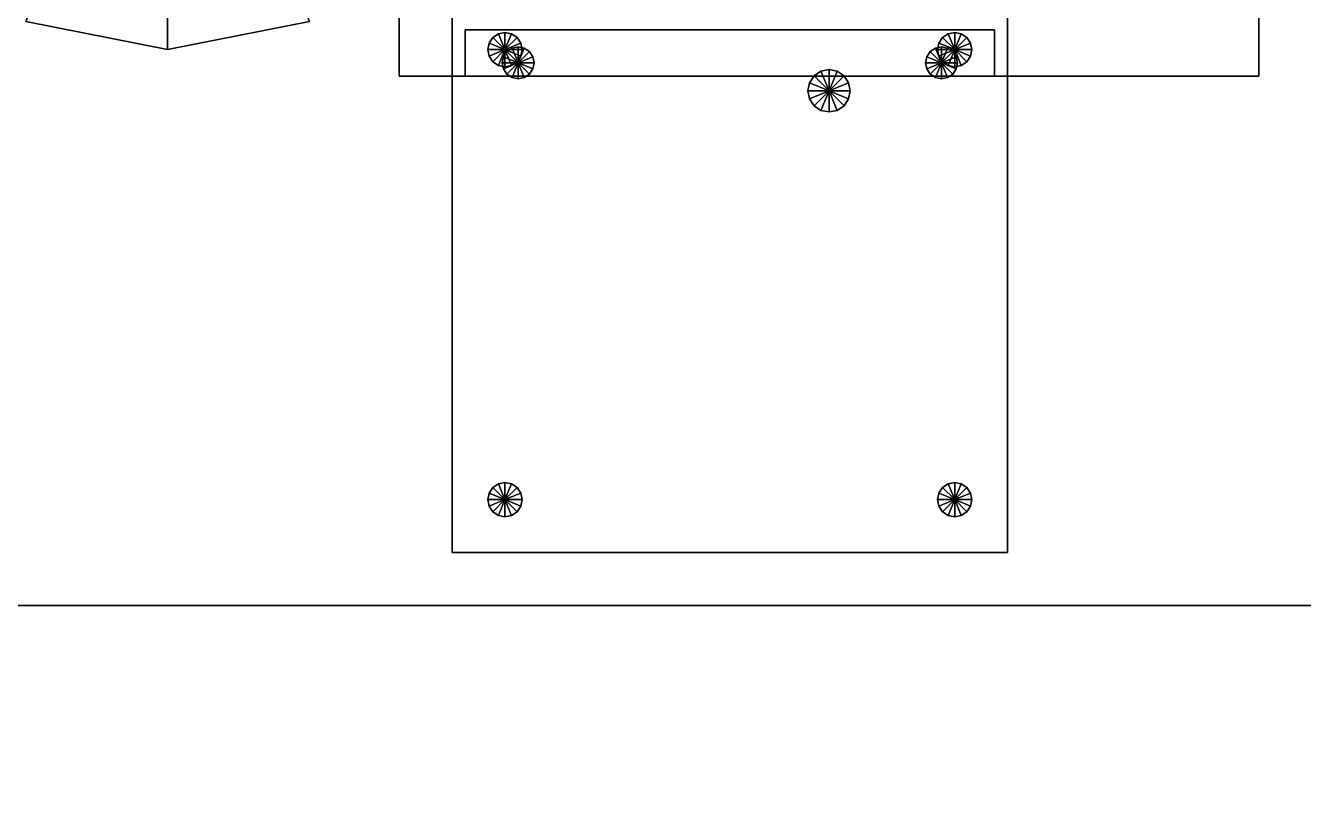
# Model space of a CAD drawing. Header units: millimetres. Extents: x -8000 to 18500, y -500 to 32500.
# Drawn here: x 6193 to 7159, y 3855 to 4438 of the extents above; entities that cross this region are included whole.
import ezdxf

# ---------------------------------------------------------------- set-up
doc = ezdxf.new("R2010")
doc.units = ezdxf.units.MM
for name, color, linetype in [('3D-FINISH', 7, 'Continuous'), ('3D-FURNITURE', 7, 'Continuous'), ('3D-ROOF', 7, 'Continuous'), ('3D-SLABS', 7, 'Continuous')]:
    doc.layers.add(name, color=color, linetype=linetype)

msp = doc.modelspace()

# ---------------------------------------------------------------- linework, layer by layer
at = {"layer": '3D-FINISH', "color": 7}
for points in [[(200, 200, 590), (200, 9800, 590), (9800, 9800, 590), (9800, 200, 590)], [(200, 200, 600), (9800, 200, 600), (9800, 9800, 600), (200, 9800, 600)], [(200, 200, 3990), (200, 9800, 3990), (9800, 9800, 3990), (9800, 200, 3990)], [(200, 200, 4000), (9800, 200, 4000), (9800, 9800, 4000), (200, 9800, 4000)]]:
    msp.add_3dface(points, dxfattribs=at)
at = {"layer": '3D-FURNITURE', "color": 7}
for points in [[(6475, 4400, 860), (6475, 5000, 860), (7125, 5000, 860), (7125, 4400, 860)], [(6475, 4400, 860), (6475, 4400, 1000), (6475, 5000, 1000), (6475, 5000, 860)], [(6475, 4400, 1000), (7125, 4400, 1000), (7125, 5000, 1000), (6475, 5000, 1000)], [(7125, 4400, 860), (7125, 5000, 860), (7125, 5000, 1000), (7125, 4400, 1000)], [(6300, 4700, 1020), (6192.85, 4441.31, 1020), (6300, 4420, 1020), (6300, 4700, 1020)], [(6300, 4700, 600), (6300, 4420, 600), (6192.85, 4441.31, 600), (6300, 4700, 600)], [(6300, 4700, 1020), (6300, 4420, 1020), (6407.15, 4441.31, 1020), (6300, 4700, 1020)], [(6300, 4700, 600), (6407.15, 4441.31, 600), (6300, 4420, 600), (6300, 4700, 600)], [(6515, 4040, 4410), (6515, 4460, 4410), (6935, 4460, 4410), (6935, 4040, 4410)], [(6515, 4040, 4410), (6515, 4040, 4450), (6515, 4460, 4450), (6515, 4460, 4410)], [(6515, 4040, 4450), (6935, 4040, 4450), (6935, 4460, 4450), (6515, 4460, 4450)], [(6935, 4040, 4410), (6935, 4460, 4410), (6935, 4460, 4450), (6935, 4040, 4450)], [(6192.85, 4441.31, 600), (6300, 4420, 600), (6300, 4420, 1020), (6192.85, 4441.31, 1020)], [(6300, 4420, 600), (6407.15, 4441.31, 600), (6407.15, 4441.31, 1020), (6300, 4420, 1020)], [(6525, 4400, 4700), (6525, 4435, 4700), (6925, 4435, 4700), (6925, 4400, 4700)], [(6525, 4435, 4700), (6525, 4435, 4790), (6925, 4435, 4790), (6925, 4435, 4700)], [(6525, 4400, 4700), (6525, 4400, 4790), (6525, 4435, 4790), (6525, 4435, 4700)], [(6525, 4400, 4790), (6925, 4400, 4790), (6925, 4435, 4790), (6525, 4435, 4790)], [(6925, 4400, 4700), (6925, 4435, 4700), (6925, 4435, 4790), (6925, 4400, 4790)], [(6542.99, 4424.97, 4000), (6542, 4420, 4000), (6542, 4420, 4430), (6542.99, 4424.97, 4430)], [(6555, 4420, 4430), (6542.99, 4424.97, 4430), (6542, 4420, 4430), (6555, 4420, 4430)], [(6555, 4420, 4000), (6542, 4420, 4000), (6542.99, 4424.97, 4000), (6555, 4420, 4000)], [(6545.81, 4429.19, 4000), (6542.99, 4424.97, 4000), (6542.99, 4424.97, 4430), (6545.81, 4429.19, 4430)], [(6555, 4420, 4430), (6545.81, 4429.19, 4430), (6542.99, 4424.97, 4430), (6555, 4420, 4430)], [(6555, 4420, 4000), (6542.99, 4424.97, 4000), (6545.81, 4429.19, 4000), (6555, 4420, 4000)], [(6550.03, 4432.01, 4000), (6545.81, 4429.19, 4000), (6545.81, 4429.19, 4430), (6550.03, 4432.01, 4430)], [(6555, 4420, 4430), (6550.03, 4432.01, 4430), (6545.81, 4429.19, 4430), (6555, 4420, 4430)], [(6555, 4420, 4000), (6545.81, 4429.19, 4000), (6550.03, 4432.01, 4000), (6555, 4420, 4000)], [(6555, 4433, 4000), (6550.03, 4432.01, 4000), (6550.03, 4432.01, 4430), (6555, 4433, 4430)], [(6555, 4420, 4430), (6555, 4433, 4430), (6550.03, 4432.01, 4430), (6555, 4420, 4430)], [(6555, 4420, 4000), (6550.03, 4432.01, 4000), (6555, 4433, 4000), (6555, 4420, 4000)], [(6559.97, 4432.01, 4000), (6555, 4433, 4000), (6555, 4433, 4430), (6559.97, 4432.01, 4430)], [(6555, 4420, 4430), (6559.97, 4432.01, 4430), (6555, 4433, 4430), (6555, 4420, 4430)], [(6555, 4420, 4000), (6555, 4433, 4000), (6559.97, 4432.01, 4000), (6555, 4420, 4000)], [(6555, 4420, 4430), (6564.19, 4429.19, 4430), (6559.97, 4432.01, 4430), (6555, 4420, 4430)], [(6555, 4420, 4000), (6559.97, 4432.01, 4000), (6564.19, 4429.19, 4000), (6555, 4420, 4000)], [(6555, 4420, 4430), (6567.01, 4424.97, 4430), (6564.19, 4429.19, 4430), (6555, 4420, 4430)], [(6555, 4420, 4000), (6564.19, 4429.19, 4000), (6567.01, 4424.97, 4000), (6555, 4420, 4000)], [(6555, 4420, 4430), (6568, 4420, 4430), (6567.01, 4424.97, 4430), (6555, 4420, 4430)], [(6555, 4420, 4000), (6567.01, 4424.97, 4000), (6568, 4420, 4000), (6555, 4420, 4000)], [(6564.19, 4429.19, 4000), (6559.97, 4432.01, 4000), (6559.97, 4432.01, 4430), (6564.19, 4429.19, 4430)], [(6567.01, 4424.97, 4000), (6564.19, 4429.19, 4000), (6564.19, 4429.19, 4430), (6567.01, 4424.97, 4430)], [(6568, 4420, 4000), (6567.01, 4424.97, 4000), (6567.01, 4424.97, 4430), (6568, 4420, 4430)], [(6882.99, 4424.97, 4000), (6882, 4420, 4000), (6882, 4420, 4430), (6882.99, 4424.97, 4430)], [(6895, 4420, 4430), (6882.99, 4424.97, 4430), (6882, 4420, 4430), (6895, 4420, 4430)], [(6895, 4420, 4000), (6882, 4420, 4000), (6882.99, 4424.97, 4000), (6895, 4420, 4000)], [(6885.81, 4429.19, 4000), (6882.99, 4424.97, 4000), (6882.99, 4424.97, 4430), (6885.81, 4429.19, 4430)], [(6895, 4420, 4430), (6885.81, 4429.19, 4430), (6882.99, 4424.97, 4430), (6895, 4420, 4430)], [(6895, 4420, 4000), (6882.99, 4424.97, 4000), (6885.81, 4429.19, 4000), (6895, 4420, 4000)], [(6890.03, 4432.01, 4000), (6885.81, 4429.19, 4000), (6885.81, 4429.19, 4430), (6890.03, 4432.01, 4430)], [(6895, 4420, 4430), (6890.03, 4432.01, 4430), (6885.81, 4429.19, 4430), (6895, 4420, 4430)], [(6895, 4420, 4000), (6885.81, 4429.19, 4000), (6890.03, 4432.01, 4000), (6895, 4420, 4000)], [(6895, 4433, 4000), (6890.03, 4432.01, 4000), (6890.03, 4432.01, 4430), (6895, 4433, 4430)], [(6895, 4420, 4430), (6895, 4433, 4430), (6890.03, 4432.01, 4430), (6895, 4420, 4430)], [(6895, 4420, 4000), (6890.03, 4432.01, 4000), (6895, 4433, 4000), (6895, 4420, 4000)], [(6899.97, 4432.01, 4000), (6895, 4433, 4000), (6895, 4433, 4430), (6899.97, 4432.01, 4430)], [(6895, 4420, 4430), (6899.97, 4432.01, 4430), (6895, 4433, 4430), (6895, 4420, 4430)], [(6895, 4420, 4000), (6895, 4433, 4000), (6899.97, 4432.01, 4000), (6895, 4420, 4000)], [(6895, 4420, 4430), (6904.19, 4429.19, 4430), (6899.97, 4432.01, 4430), (6895, 4420, 4430)], [(6895, 4420, 4000), (6899.97, 4432.01, 4000), (6904.19, 4429.19, 4000), (6895, 4420, 4000)], [(6895, 4420, 4430), (6907.01, 4424.97, 4430), (6904.19, 4429.19, 4430), (6895, 4420, 4430)], [(6895, 4420, 4000), (6904.19, 4429.19, 4000), (6907.01, 4424.97, 4000), (6895, 4420, 4000)], [(6895, 4420, 4430), (6908, 4420, 4430), (6907.01, 4424.97, 4430), (6895, 4420, 4430)], [(6895, 4420, 4000), (6907.01, 4424.97, 4000), (6908, 4420, 4000), (6895, 4420, 4000)], [(6904.19, 4429.19, 4000), (6899.97, 4432.01, 4000), (6899.97, 4432.01, 4430), (6904.19, 4429.19, 4430)], [(6907.01, 4424.97, 4000), (6904.19, 4429.19, 4000), (6904.19, 4429.19, 4430), (6907.01, 4424.97, 4430)], [(6908, 4420, 4000), (6907.01, 4424.97, 4000), (6907.01, 4424.97, 4430), (6908, 4420, 4430)], [(6542, 4420, 4000), (6542.99, 4415.03, 4000), (6542.99, 4415.03, 4430), (6542, 4420, 4430)], [(6555, 4420, 4430), (6542, 4420, 4430), (6542.99, 4415.03, 4430), (6555, 4420, 4430)], [(6555, 4420, 4000), (6542.99, 4415.03, 4000), (6542, 4420, 4000), (6555, 4420, 4000)], [(6555, 4420, 4430), (6542.99, 4415.03, 4430), (6545.81, 4410.81, 4430), (6555, 4420, 4430)], [(6555, 4420, 4000), (6545.81, 4410.81, 4000), (6542.99, 4415.03, 4000), (6555, 4420, 4000)], [(6542.99, 4415.03, 4000), (6545.81, 4410.81, 4000), (6545.81, 4410.81, 4430), (6542.99, 4415.03, 4430)], [(6555, 4420, 4430), (6545.81, 4410.81, 4430), (6550.03, 4407.99, 4430), (6555, 4420, 4430)], [(6555, 4420, 4000), (6550.03, 4407.99, 4000), (6545.81, 4410.81, 4000), (6555, 4420, 4000)], [(6555, 4420, 4430), (6550.03, 4407.99, 4430), (6555, 4407, 4430), (6555, 4420, 4430)], [(6555, 4420, 4000), (6555, 4407, 4000), (6550.03, 4407.99, 4000), (6555, 4420, 4000)], [(6556.51, 4418.49, 4430), (6553.91, 4414.59, 4430), (6553.91, 4414.59, 4780), (6556.51, 4418.49, 4780)], [(6565, 4410, 4780), (6556.51, 4418.49, 4780), (6553.91, 4414.59, 4780), (6565, 4410, 4780)], [(6565, 4410, 4430), (6553.91, 4414.59, 4430), (6556.51, 4418.49, 4430), (6565, 4410, 4430)], [(6555, 4420, 4430), (6555, 4407, 4430), (6559.97, 4407.99, 4430), (6555, 4420, 4430)], [(6555, 4420, 4000), (6559.97, 4407.99, 4000), (6555, 4407, 4000), (6555, 4420, 4000)], [(6555, 4420, 4430), (6559.97, 4407.99, 4430), (6564.19, 4410.81, 4430), (6555, 4420, 4430)], [(6555, 4420, 4000), (6564.19, 4410.81, 4000), (6559.97, 4407.99, 4000), (6555, 4420, 4000)], [(6555, 4420, 4430), (6564.19, 4410.81, 4430), (6567.01, 4415.03, 4430), (6555, 4420, 4430)], [(6555, 4420, 4000), (6567.01, 4415.03, 4000), (6564.19, 4410.81, 4000), (6555, 4420, 4000)], [(6555, 4420, 4430), (6567.01, 4415.03, 4430), (6568, 4420, 4430), (6555, 4420, 4430)], [(6555, 4420, 4000), (6568, 4420, 4000), (6567.01, 4415.03, 4000), (6555, 4420, 4000)], [(6560.41, 4421.09, 4430), (6556.51, 4418.49, 4430), (6556.51, 4418.49, 4780), (6560.41, 4421.09, 4780)], [(6565, 4410, 4780), (6560.41, 4421.09, 4780), (6556.51, 4418.49, 4780), (6565, 4410, 4780)], [(6565, 4410, 4430), (6556.51, 4418.49, 4430), (6560.41, 4421.09, 4430), (6565, 4410, 4430)], [(6565, 4422, 4430), (6560.41, 4421.09, 4430), (6560.41, 4421.09, 4780), (6565, 4422, 4780)], [(6565, 4410, 4780), (6565, 4422, 4780), (6560.41, 4421.09, 4780), (6565, 4410, 4780)], [(6565, 4410, 4430), (6560.41, 4421.09, 4430), (6565, 4422, 4430), (6565, 4410, 4430)], [(6564.19, 4410.81, 4000), (6567.01, 4415.03, 4000), (6567.01, 4415.03, 4430), (6564.19, 4410.81, 4430)], [(6569.59, 4421.09, 4430), (6565, 4422, 4430), (6565, 4422, 4780), (6569.59, 4421.09, 4780)], [(6565, 4410, 4780), (6569.59, 4421.09, 4780), (6565, 4422, 4780), (6565, 4410, 4780)], [(6565, 4410, 4430), (6565, 4422, 4430), (6569.59, 4421.09, 4430), (6565, 4410, 4430)], [(6565, 4410, 4780), (6573.49, 4418.49, 4780), (6569.59, 4421.09, 4780), (6565, 4410, 4780)], [(6565, 4410, 4430), (6569.59, 4421.09, 4430), (6573.49, 4418.49, 4430), (6565, 4410, 4430)], [(6565, 4410, 4780), (6576.09, 4414.59, 4780), (6573.49, 4418.49, 4780), (6565, 4410, 4780)], [(6565, 4410, 4430), (6573.49, 4418.49, 4430), (6576.09, 4414.59, 4430), (6565, 4410, 4430)], [(6567.01, 4415.03, 4000), (6568, 4420, 4000), (6568, 4420, 4430), (6567.01, 4415.03, 4430)], [(6573.49, 4418.49, 4430), (6569.59, 4421.09, 4430), (6569.59, 4421.09, 4780), (6573.49, 4418.49, 4780)], [(6576.09, 4414.59, 4430), (6573.49, 4418.49, 4430), (6573.49, 4418.49, 4780), (6576.09, 4414.59, 4780)], [(6876.51, 4418.49, 4430), (6873.91, 4414.59, 4430), (6873.91, 4414.59, 4780), (6876.51, 4418.49, 4780)], [(6885, 4410, 4780), (6876.51, 4418.49, 4780), (6873.91, 4414.59, 4780), (6885, 4410, 4780)], [(6885, 4410, 4430), (6873.91, 4414.59, 4430), (6876.51, 4418.49, 4430), (6885, 4410, 4430)], [(6880.41, 4421.09, 4430), (6876.51, 4418.49, 4430), (6876.51, 4418.49, 4780), (6880.41, 4421.09, 4780)], [(6885, 4410, 4780), (6880.41, 4421.09, 4780), (6876.51, 4418.49, 4780), (6885, 4410, 4780)], [(6885, 4410, 4430), (6876.51, 4418.49, 4430), (6880.41, 4421.09, 4430), (6885, 4410, 4430)], [(6885, 4422, 4430), (6880.41, 4421.09, 4430), (6880.41, 4421.09, 4780), (6885, 4422, 4780)], [(6885, 4410, 4780), (6885, 4422, 4780), (6880.41, 4421.09, 4780), (6885, 4410, 4780)], [(6885, 4410, 4430), (6880.41, 4421.09, 4430), (6885, 4422, 4430), (6885, 4410, 4430)], [(6882, 4420, 4000), (6882.99, 4415.03, 4000), (6882.99, 4415.03, 4430), (6882, 4420, 4430)], [(6895, 4420, 4430), (6882, 4420, 4430), (6882.99, 4415.03, 4430), (6895, 4420, 4430)], [(6895, 4420, 4000), (6882.99, 4415.03, 4000), (6882, 4420, 4000), (6895, 4420, 4000)], [(6895, 4420, 4430), (6882.99, 4415.03, 4430), (6885.81, 4410.81, 4430), (6895, 4420, 4430)], [(6895, 4420, 4000), (6885.81, 4410.81, 4000), (6882.99, 4415.03, 4000), (6895, 4420, 4000)], [(6882.99, 4415.03, 4000), (6885.81, 4410.81, 4000), (6885.81, 4410.81, 4430), (6882.99, 4415.03, 4430)], [(6889.59, 4421.09, 4430), (6885, 4422, 4430), (6885, 4422, 4780), (6889.59, 4421.09, 4780)], [(6885, 4410, 4780), (6889.59, 4421.09, 4780), (6885, 4422, 4780), (6885, 4410, 4780)], [(6885, 4410, 4430), (6885, 4422, 4430), (6889.59, 4421.09, 4430), (6885, 4410, 4430)], [(6885, 4410, 4780), (6893.49, 4418.49, 4780), (6889.59, 4421.09, 4780), (6885, 4410, 4780)], [(6885, 4410, 4430), (6889.59, 4421.09, 4430), (6893.49, 4418.49, 4430), (6885, 4410, 4430)], [(6885, 4410, 4780), (6896.09, 4414.59, 4780), (6893.49, 4418.49, 4780), (6885, 4410, 4780)], [(6885, 4410, 4430), (6893.49, 4418.49, 4430), (6896.09, 4414.59, 4430), (6885, 4410, 4430)], [(6895, 4420, 4430), (6885.81, 4410.81, 4430), (6890.03, 4407.99, 4430), (6895, 4420, 4430)], [(6895, 4420, 4000), (6890.03, 4407.99, 4000), (6885.81, 4410.81, 4000), (6895, 4420, 4000)], [(6893.49, 4418.49, 4430), (6889.59, 4421.09, 4430), (6889.59, 4421.09, 4780), (6893.49, 4418.49, 4780)], [(6895, 4420, 4430), (6890.03, 4407.99, 4430), (6895, 4407, 4430), (6895, 4420, 4430)], [(6895, 4420, 4000), (6895, 4407, 4000), (6890.03, 4407.99, 4000), (6895, 4420, 4000)], [(6896.09, 4414.59, 4430), (6893.49, 4418.49, 4430), (6893.49, 4418.49, 4780), (6896.09, 4414.59, 4780)], [(6895, 4420, 4430), (6895, 4407, 4430), (6899.97, 4407.99, 4430), (6895, 4420, 4430)], [(6895, 4420, 4000), (6899.97, 4407.99, 4000), (6895, 4407, 4000), (6895, 4420, 4000)], [(6895, 4420, 4430), (6899.97, 4407.99, 4430), (6904.19, 4410.81, 4430), (6895, 4420, 4430)], [(6895, 4420, 4000), (6904.19, 4410.81, 4000), (6899.97, 4407.99, 4000), (6895, 4420, 4000)], [(6895, 4420, 4430), (6904.19, 4410.81, 4430), (6907.01, 4415.03, 4430), (6895, 4420, 4430)], [(6895, 4420, 4000), (6907.01, 4415.03, 4000), (6904.19, 4410.81, 4000), (6895, 4420, 4000)], [(6895, 4420, 4430), (6907.01, 4415.03, 4430), (6908, 4420, 4430), (6895, 4420, 4430)], [(6895, 4420, 4000), (6908, 4420, 4000), (6907.01, 4415.03, 4000), (6895, 4420, 4000)], [(6904.19, 4410.81, 4000), (6907.01, 4415.03, 4000), (6907.01, 4415.03, 4430), (6904.19, 4410.81, 4430)], [(6907.01, 4415.03, 4000), (6908, 4420, 4000), (6908, 4420, 4430), (6907.01, 4415.03, 4430)], [(6545.81, 4410.81, 4000), (6550.03, 4407.99, 4000), (6550.03, 4407.99, 4430), (6545.81, 4410.81, 4430)], [(6550.03, 4407.99, 4000), (6555, 4407, 4000), (6555, 4407, 4430), (6550.03, 4407.99, 4430)], [(6553.91, 4414.59, 4430), (6553, 4410, 4430), (6553, 4410, 4780), (6553.91, 4414.59, 4780)], [(6565, 4410, 4780), (6553.91, 4414.59, 4780), (6553, 4410, 4780), (6565, 4410, 4780)], [(6565, 4410, 4430), (6553, 4410, 4430), (6553.91, 4414.59, 4430), (6565, 4410, 4430)], [(6553, 4410, 4430), (6553.91, 4405.41, 4430), (6553.91, 4405.41, 4780), (6553, 4410, 4780)], [(6565, 4410, 4780), (6553, 4410, 4780), (6553.91, 4405.41, 4780), (6565, 4410, 4780)], [(6565, 4410, 4430), (6553.91, 4405.41, 4430), (6553, 4410, 4430), (6565, 4410, 4430)], [(6565, 4410, 4780), (6553.91, 4405.41, 4780), (6556.51, 4401.51, 4780), (6565, 4410, 4780)], [(6565, 4410, 4430), (6556.51, 4401.51, 4430), (6553.91, 4405.41, 4430), (6565, 4410, 4430)], [(6553.91, 4405.41, 4430), (6556.51, 4401.51, 4430), (6556.51, 4401.51, 4780), (6553.91, 4405.41, 4780)], [(6555, 4407, 4000), (6559.97, 4407.99, 4000), (6559.97, 4407.99, 4430), (6555, 4407, 4430)], [(6565, 4410, 4780), (6556.51, 4401.51, 4780), (6560.41, 4398.91, 4780), (6565, 4410, 4780)], [(6565, 4410, 4430), (6560.41, 4398.91, 4430), (6556.51, 4401.51, 4430), (6565, 4410, 4430)], [(6559.97, 4407.99, 4000), (6564.19, 4410.81, 4000), (6564.19, 4410.81, 4430), (6559.97, 4407.99, 4430)], [(6565, 4410, 4780), (6560.41, 4398.91, 4780), (6565, 4398, 4780), (6565, 4410, 4780)], [(6565, 4410, 4430), (6565, 4398, 4430), (6560.41, 4398.91, 4430), (6565, 4410, 4430)], [(6565, 4410, 4780), (6577, 4410, 4780), (6576.09, 4414.59, 4780), (6565, 4410, 4780)], [(6565, 4410, 4430), (6576.09, 4414.59, 4430), (6577, 4410, 4430), (6565, 4410, 4430)], [(6565, 4410, 4780), (6565, 4398, 4780), (6569.59, 4398.91, 4780), (6565, 4410, 4780)], [(6565, 4410, 4430), (6569.59, 4398.91, 4430), (6565, 4398, 4430), (6565, 4410, 4430)], [(6565, 4410, 4780), (6569.59, 4398.91, 4780), (6573.49, 4401.51, 4780), (6565, 4410, 4780)], [(6565, 4410, 4430), (6573.49, 4401.51, 4430), (6569.59, 4398.91, 4430), (6565, 4410, 4430)], [(6565, 4410, 4780), (6573.49, 4401.51, 4780), (6576.09, 4405.41, 4780), (6565, 4410, 4780)], [(6565, 4410, 4430), (6576.09, 4405.41, 4430), (6573.49, 4401.51, 4430), (6565, 4410, 4430)], [(6565, 4410, 4780), (6576.09, 4405.41, 4780), (6577, 4410, 4780), (6565, 4410, 4780)], [(6565, 4410, 4430), (6577, 4410, 4430), (6576.09, 4405.41, 4430), (6565, 4410, 4430)], [(6573.49, 4401.51, 4430), (6576.09, 4405.41, 4430), (6576.09, 4405.41, 4780), (6573.49, 4401.51, 4780)], [(6577, 4410, 4430), (6576.09, 4414.59, 4430), (6576.09, 4414.59, 4780), (6577, 4410, 4780)], [(6576.09, 4405.41, 4430), (6577, 4410, 4430), (6577, 4410, 4780), (6576.09, 4405.41, 4780)], [(6873.91, 4414.59, 4430), (6873, 4410, 4430), (6873, 4410, 4780), (6873.91, 4414.59, 4780)], [(6885, 4410, 4780), (6873.91, 4414.59, 4780), (6873, 4410, 4780), (6885, 4410, 4780)], [(6885, 4410, 4430), (6873, 4410, 4430), (6873.91, 4414.59, 4430), (6885, 4410, 4430)], [(6873, 4410, 4430), (6873.91, 4405.41, 4430), (6873.91, 4405.41, 4780), (6873, 4410, 4780)], [(6885, 4410, 4780), (6873, 4410, 4780), (6873.91, 4405.41, 4780), (6885, 4410, 4780)], [(6885, 4410, 4430), (6873.91, 4405.41, 4430), (6873, 4410, 4430), (6885, 4410, 4430)], [(6885, 4410, 4780), (6873.91, 4405.41, 4780), (6876.51, 4401.51, 4780), (6885, 4410, 4780)], [(6885, 4410, 4430), (6876.51, 4401.51, 4430), (6873.91, 4405.41, 4430), (6885, 4410, 4430)], [(6873.91, 4405.41, 4430), (6876.51, 4401.51, 4430), (6876.51, 4401.51, 4780), (6873.91, 4405.41, 4780)], [(6885, 4410, 4780), (6876.51, 4401.51, 4780), (6880.41, 4398.91, 4780), (6885, 4410, 4780)], [(6885, 4410, 4430), (6880.41, 4398.91, 4430), (6876.51, 4401.51, 4430), (6885, 4410, 4430)], [(6885, 4410, 4780), (6880.41, 4398.91, 4780), (6885, 4398, 4780), (6885, 4410, 4780)], [(6885, 4410, 4430), (6885, 4398, 4430), (6880.41, 4398.91, 4430), (6885, 4410, 4430)], [(6885, 4410, 4780), (6897, 4410, 4780), (6896.09, 4414.59, 4780), (6885, 4410, 4780)], [(6885, 4410, 4430), (6896.09, 4414.59, 4430), (6897, 4410, 4430), (6885, 4410, 4430)], [(6885, 4410, 4780), (6885, 4398, 4780), (6889.59, 4398.91, 4780), (6885, 4410, 4780)], [(6885, 4410, 4430), (6889.59, 4398.91, 4430), (6885, 4398, 4430), (6885, 4410, 4430)], [(6885, 4410, 4780), (6889.59, 4398.91, 4780), (6893.49, 4401.51, 4780), (6885, 4410, 4780)], [(6885, 4410, 4430), (6893.49, 4401.51, 4430), (6889.59, 4398.91, 4430), (6885, 4410, 4430)], [(6885, 4410, 4780), (6893.49, 4401.51, 4780), (6896.09, 4405.41, 4780), (6885, 4410, 4780)], [(6885, 4410, 4430), (6896.09, 4405.41, 4430), (6893.49, 4401.51, 4430), (6885, 4410, 4430)], [(6885, 4410, 4780), (6896.09, 4405.41, 4780), (6897, 4410, 4780), (6885, 4410, 4780)], [(6885, 4410, 4430), (6897, 4410, 4430), (6896.09, 4405.41, 4430), (6885, 4410, 4430)], [(6885.81, 4410.81, 4000), (6890.03, 4407.99, 4000), (6890.03, 4407.99, 4430), (6885.81, 4410.81, 4430)], [(6890.03, 4407.99, 4000), (6895, 4407, 4000), (6895, 4407, 4430), (6890.03, 4407.99, 4430)], [(6893.49, 4401.51, 4430), (6896.09, 4405.41, 4430), (6896.09, 4405.41, 4780), (6893.49, 4401.51, 4780)], [(6895, 4407, 4000), (6899.97, 4407.99, 4000), (6899.97, 4407.99, 4430), (6895, 4407, 4430)], [(6897, 4410, 4430), (6896.09, 4414.59, 4430), (6896.09, 4414.59, 4780), (6897, 4410, 4780)], [(6896.09, 4405.41, 4430), (6897, 4410, 4430), (6897, 4410, 4780), (6896.09, 4405.41, 4780)], [(6899.97, 4407.99, 4000), (6904.19, 4410.81, 4000), (6904.19, 4410.81, 4430), (6899.97, 4407.99, 4430)], [(6475, 4400, 860), (7125, 4400, 860), (7125, 4400, 1000), (6475, 4400, 1000)], [(6525, 4400, 4700), (6925, 4400, 4700), (6925, 4400, 4790), (6525, 4400, 4790)], [(6556.51, 4401.51, 4430), (6560.41, 4398.91, 4430), (6560.41, 4398.91, 4780), (6556.51, 4401.51, 4780)], [(6560.41, 4398.91, 4430), (6565, 4398, 4430), (6565, 4398, 4780), (6560.41, 4398.91, 4780)], [(6565, 4398, 4430), (6569.59, 4398.91, 4430), (6569.59, 4398.91, 4780), (6565, 4398, 4780)], [(6569.59, 4398.91, 4430), (6573.49, 4401.51, 4430), (6573.49, 4401.51, 4780), (6569.59, 4398.91, 4780)], [(6788.69, 4400.19, 600), (6785.22, 4395, 600), (6785.22, 4395, 880), (6788.69, 4400.19, 880)], [(6800, 4388.87, 880), (6788.69, 4400.19, 880), (6785.22, 4395, 880), (6800, 4388.87, 880)], [(6800, 4388.87, 600), (6785.22, 4395, 600), (6788.69, 4400.19, 600), (6800, 4388.87, 600)], [(6793.88, 4403.66, 600), (6788.69, 4400.19, 600), (6788.69, 4400.19, 880), (6793.88, 4403.66, 880)], [(6800, 4388.87, 880), (6793.88, 4403.66, 880), (6788.69, 4400.19, 880), (6800, 4388.87, 880)], [(6800, 4388.87, 600), (6788.69, 4400.19, 600), (6793.88, 4403.66, 600), (6800, 4388.87, 600)], [(6800, 4404.87, 600), (6793.88, 4403.66, 600), (6793.88, 4403.66, 880), (6800, 4404.87, 880)], [(6800, 4388.87, 880), (6800, 4404.87, 880), (6793.88, 4403.66, 880), (6800, 4388.87, 880)], [(6800, 4388.87, 600), (6793.88, 4403.66, 600), (6800, 4404.87, 600), (6800, 4388.87, 600)], [(6806.12, 4403.66, 600), (6800, 4404.87, 600), (6800, 4404.87, 880), (6806.12, 4403.66, 880)], [(6800, 4388.87, 880), (6806.12, 4403.66, 880), (6800, 4404.87, 880), (6800, 4388.87, 880)], [(6800, 4388.87, 600), (6800, 4404.87, 600), (6806.12, 4403.66, 600), (6800, 4388.87, 600)], [(6800, 4388.87, 880), (6811.31, 4400.19, 880), (6806.12, 4403.66, 880), (6800, 4388.87, 880)], [(6800, 4388.87, 600), (6806.12, 4403.66, 600), (6811.31, 4400.19, 600), (6800, 4388.87, 600)], [(6800, 4388.87, 880), (6814.78, 4395, 880), (6811.31, 4400.19, 880), (6800, 4388.87, 880)], [(6800, 4388.87, 600), (6811.31, 4400.19, 600), (6814.78, 4395, 600), (6800, 4388.87, 600)], [(6811.31, 4400.19, 600), (6806.12, 4403.66, 600), (6806.12, 4403.66, 880), (6811.31, 4400.19, 880)], [(6814.78, 4395, 600), (6811.31, 4400.19, 600), (6811.31, 4400.19, 880), (6814.78, 4395, 880)], [(6876.51, 4401.51, 4430), (6880.41, 4398.91, 4430), (6880.41, 4398.91, 4780), (6876.51, 4401.51, 4780)], [(6880.41, 4398.91, 4430), (6885, 4398, 4430), (6885, 4398, 4780), (6880.41, 4398.91, 4780)], [(6885, 4398, 4430), (6889.59, 4398.91, 4430), (6889.59, 4398.91, 4780), (6885, 4398, 4780)], [(6889.59, 4398.91, 4430), (6893.49, 4401.51, 4430), (6893.49, 4401.51, 4780), (6889.59, 4398.91, 4780)], [(6785.22, 4395, 600), (6784, 4388.87, 600), (6784, 4388.87, 880), (6785.22, 4395, 880)], [(6800, 4388.87, 880), (6785.22, 4395, 880), (6784, 4388.87, 880), (6800, 4388.87, 880)], [(6800, 4388.87, 600), (6784, 4388.87, 600), (6785.22, 4395, 600), (6800, 4388.87, 600)], [(6784, 4388.87, 600), (6785.22, 4382.75, 600), (6785.22, 4382.75, 880), (6784, 4388.87, 880)], [(6800, 4388.87, 880), (6784, 4388.87, 880), (6785.22, 4382.75, 880), (6800, 4388.87, 880)], [(6800, 4388.87, 600), (6785.22, 4382.75, 600), (6784, 4388.87, 600), (6800, 4388.87, 600)], [(6800, 4388.87, 880), (6785.22, 4382.75, 880), (6788.69, 4377.56, 880), (6800, 4388.87, 880)], [(6800, 4388.87, 600), (6788.69, 4377.56, 600), (6785.22, 4382.75, 600), (6800, 4388.87, 600)], [(6800, 4388.87, 880), (6788.69, 4377.56, 880), (6793.88, 4374.09, 880), (6800, 4388.87, 880)], [(6800, 4388.87, 600), (6793.88, 4374.09, 600), (6788.69, 4377.56, 600), (6800, 4388.87, 600)], [(6800, 4388.87, 880), (6793.88, 4374.09, 880), (6800, 4372.87, 880), (6800, 4388.87, 880)], [(6800, 4388.87, 600), (6800, 4372.87, 600), (6793.88, 4374.09, 600), (6800, 4388.87, 600)], [(6800, 4388.87, 880), (6816, 4388.87, 880), (6814.78, 4395, 880), (6800, 4388.87, 880)], [(6800, 4388.87, 600), (6814.78, 4395, 600), (6816, 4388.87, 600), (6800, 4388.87, 600)], [(6800, 4388.87, 880), (6800, 4372.87, 880), (6806.12, 4374.09, 880), (6800, 4388.87, 880)], [(6800, 4388.87, 600), (6806.12, 4374.09, 600), (6800, 4372.87, 600), (6800, 4388.87, 600)], [(6800, 4388.87, 880), (6806.12, 4374.09, 880), (6811.31, 4377.56, 880), (6800, 4388.87, 880)], [(6800, 4388.87, 600), (6811.31, 4377.56, 600), (6806.12, 4374.09, 600), (6800, 4388.87, 600)], [(6800, 4388.87, 880), (6811.31, 4377.56, 880), (6814.78, 4382.75, 880), (6800, 4388.87, 880)], [(6800, 4388.87, 600), (6814.78, 4382.75, 600), (6811.31, 4377.56, 600), (6800, 4388.87, 600)], [(6800, 4388.87, 880), (6814.78, 4382.75, 880), (6816, 4388.87, 880), (6800, 4388.87, 880)], [(6800, 4388.87, 600), (6816, 4388.87, 600), (6814.78, 4382.75, 600), (6800, 4388.87, 600)], [(6816, 4388.87, 600), (6814.78, 4395, 600), (6814.78, 4395, 880), (6816, 4388.87, 880)], [(6814.78, 4382.75, 600), (6816, 4388.87, 600), (6816, 4388.87, 880), (6814.78, 4382.75, 880)], [(6785.22, 4382.75, 600), (6788.69, 4377.56, 600), (6788.69, 4377.56, 880), (6785.22, 4382.75, 880)], [(6788.69, 4377.56, 600), (6793.88, 4374.09, 600), (6793.88, 4374.09, 880), (6788.69, 4377.56, 880)], [(6806.12, 4374.09, 600), (6811.31, 4377.56, 600), (6811.31, 4377.56, 880), (6806.12, 4374.09, 880)], [(6811.31, 4377.56, 600), (6814.78, 4382.75, 600), (6814.78, 4382.75, 880), (6811.31, 4377.56, 880)], [(6793.88, 4374.09, 600), (6800, 4372.87, 600), (6800, 4372.87, 880), (6793.88, 4374.09, 880)], [(6800, 4372.87, 600), (6806.12, 4374.09, 600), (6806.12, 4374.09, 880), (6800, 4372.87, 880)], [(6545.81, 4089.19, 4000), (6542.99, 4084.97, 4000), (6542.99, 4084.97, 4430), (6545.81, 4089.19, 4430)], [(6555, 4080, 4430), (6545.81, 4089.19, 4430), (6542.99, 4084.97, 4430), (6555, 4080, 4430)], [(6555, 4080, 4000), (6542.99, 4084.97, 4000), (6545.81, 4089.19, 4000), (6555, 4080, 4000)], [(6550.03, 4092.01, 4000), (6545.81, 4089.19, 4000), (6545.81, 4089.19, 4430), (6550.03, 4092.01, 4430)], [(6555, 4080, 4430), (6550.03, 4092.01, 4430), (6545.81, 4089.19, 4430), (6555, 4080, 4430)], [(6555, 4080, 4000), (6545.81, 4089.19, 4000), (6550.03, 4092.01, 4000), (6555, 4080, 4000)], [(6555, 4093, 4000), (6550.03, 4092.01, 4000), (6550.03, 4092.01, 4430), (6555, 4093, 4430)], [(6555, 4080, 4430), (6555, 4093, 4430), (6550.03, 4092.01, 4430), (6555, 4080, 4430)], [(6555, 4080, 4000), (6550.03, 4092.01, 4000), (6555, 4093, 4000), (6555, 4080, 4000)], [(6559.97, 4092.01, 4000), (6555, 4093, 4000), (6555, 4093, 4430), (6559.97, 4092.01, 4430)], [(6555, 4080, 4430), (6559.97, 4092.01, 4430), (6555, 4093, 4430), (6555, 4080, 4430)], [(6555, 4080, 4000), (6555, 4093, 4000), (6559.97, 4092.01, 4000), (6555, 4080, 4000)], [(6555, 4080, 4430), (6564.19, 4089.19, 4430), (6559.97, 4092.01, 4430), (6555, 4080, 4430)], [(6555, 4080, 4000), (6559.97, 4092.01, 4000), (6564.19, 4089.19, 4000), (6555, 4080, 4000)], [(6555, 4080, 4430), (6567.01, 4084.97, 4430), (6564.19, 4089.19, 4430), (6555, 4080, 4430)], [(6555, 4080, 4000), (6564.19, 4089.19, 4000), (6567.01, 4084.97, 4000), (6555, 4080, 4000)], [(6564.19, 4089.19, 4000), (6559.97, 4092.01, 4000), (6559.97, 4092.01, 4430), (6564.19, 4089.19, 4430)], [(6567.01, 4084.97, 4000), (6564.19, 4089.19, 4000), (6564.19, 4089.19, 4430), (6567.01, 4084.97, 4430)], [(6885.81, 4089.19, 4000), (6882.99, 4084.97, 4000), (6882.99, 4084.97, 4430), (6885.81, 4089.19, 4430)], [(6895, 4080, 4430), (6885.81, 4089.19, 4430), (6882.99, 4084.97, 4430), (6895, 4080, 4430)], [(6895, 4080, 4000), (6882.99, 4084.97, 4000), (6885.81, 4089.19, 4000), (6895, 4080, 4000)], [(6890.03, 4092.01, 4000), (6885.81, 4089.19, 4000), (6885.81, 4089.19, 4430), (6890.03, 4092.01, 4430)], [(6895, 4080, 4430), (6890.03, 4092.01, 4430), (6885.81, 4089.19, 4430), (6895, 4080, 4430)], [(6895, 4080, 4000), (6885.81, 4089.19, 4000), (6890.03, 4092.01, 4000), (6895, 4080, 4000)], [(6895, 4093, 4000), (6890.03, 4092.01, 4000), (6890.03, 4092.01, 4430), (6895, 4093, 4430)], [(6895, 4080, 4430), (6895, 4093, 4430), (6890.03, 4092.01, 4430), (6895, 4080, 4430)], [(6895, 4080, 4000), (6890.03, 4092.01, 4000), (6895, 4093, 4000), (6895, 4080, 4000)], [(6899.97, 4092.01, 4000), (6895, 4093, 4000), (6895, 4093, 4430), (6899.97, 4092.01, 4430)], [(6895, 4080, 4430), (6899.97, 4092.01, 4430), (6895, 4093, 4430), (6895, 4080, 4430)], [(6895, 4080, 4000), (6895, 4093, 4000), (6899.97, 4092.01, 4000), (6895, 4080, 4000)], [(6895, 4080, 4430), (6904.19, 4089.19, 4430), (6899.97, 4092.01, 4430), (6895, 4080, 4430)], [(6895, 4080, 4000), (6899.97, 4092.01, 4000), (6904.19, 4089.19, 4000), (6895, 4080, 4000)], [(6895, 4080, 4430), (6907.01, 4084.97, 4430), (6904.19, 4089.19, 4430), (6895, 4080, 4430)], [(6895, 4080, 4000), (6904.19, 4089.19, 4000), (6907.01, 4084.97, 4000), (6895, 4080, 4000)], [(6904.19, 4089.19, 4000), (6899.97, 4092.01, 4000), (6899.97, 4092.01, 4430), (6904.19, 4089.19, 4430)], [(6907.01, 4084.97, 4000), (6904.19, 4089.19, 4000), (6904.19, 4089.19, 4430), (6907.01, 4084.97, 4430)], [(6542.99, 4084.97, 4000), (6542, 4080, 4000), (6542, 4080, 4430), (6542.99, 4084.97, 4430)], [(6555, 4080, 4430), (6542.99, 4084.97, 4430), (6542, 4080, 4430), (6555, 4080, 4430)], [(6555, 4080, 4000), (6542, 4080, 4000), (6542.99, 4084.97, 4000), (6555, 4080, 4000)], [(6542, 4080, 4000), (6542.99, 4075.03, 4000), (6542.99, 4075.03, 4430), (6542, 4080, 4430)], [(6555, 4080, 4430), (6542, 4080, 4430), (6542.99, 4075.03, 4430), (6555, 4080, 4430)], [(6555, 4080, 4000), (6542.99, 4075.03, 4000), (6542, 4080, 4000), (6555, 4080, 4000)], [(6555, 4080, 4430), (6542.99, 4075.03, 4430), (6545.81, 4070.81, 4430), (6555, 4080, 4430)], [(6555, 4080, 4000), (6545.81, 4070.81, 4000), (6542.99, 4075.03, 4000), (6555, 4080, 4000)], [(6555, 4080, 4430), (6545.81, 4070.81, 4430), (6550.03, 4067.99, 4430), (6555, 4080, 4430)], [(6555, 4080, 4000), (6550.03, 4067.99, 4000), (6545.81, 4070.81, 4000), (6555, 4080, 4000)], [(6555, 4080, 4430), (6550.03, 4067.99, 4430), (6555, 4067, 4430), (6555, 4080, 4430)], [(6555, 4080, 4000), (6555, 4067, 4000), (6550.03, 4067.99, 4000), (6555, 4080, 4000)], [(6555, 4080, 4430), (6568, 4080, 4430), (6567.01, 4084.97, 4430), (6555, 4080, 4430)], [(6555, 4080, 4000), (6567.01, 4084.97, 4000), (6568, 4080, 4000), (6555, 4080, 4000)], [(6555, 4080, 4430), (6555, 4067, 4430), (6559.97, 4067.99, 4430), (6555, 4080, 4430)], [(6555, 4080, 4000), (6559.97, 4067.99, 4000), (6555, 4067, 4000), (6555, 4080, 4000)], [(6555, 4080, 4430), (6559.97, 4067.99, 4430), (6564.19, 4070.81, 4430), (6555, 4080, 4430)], [(6555, 4080, 4000), (6564.19, 4070.81, 4000), (6559.97, 4067.99, 4000), (6555, 4080, 4000)], [(6555, 4080, 4430), (6564.19, 4070.81, 4430), (6567.01, 4075.03, 4430), (6555, 4080, 4430)], [(6555, 4080, 4000), (6567.01, 4075.03, 4000), (6564.19, 4070.81, 4000), (6555, 4080, 4000)], [(6555, 4080, 4430), (6567.01, 4075.03, 4430), (6568, 4080, 4430), (6555, 4080, 4430)], [(6555, 4080, 4000), (6568, 4080, 4000), (6567.01, 4075.03, 4000), (6555, 4080, 4000)], [(6568, 4080, 4000), (6567.01, 4084.97, 4000), (6567.01, 4084.97, 4430), (6568, 4080, 4430)], [(6567.01, 4075.03, 4000), (6568, 4080, 4000), (6568, 4080, 4430), (6567.01, 4075.03, 4430)], [(6882.99, 4084.97, 4000), (6882, 4080, 4000), (6882, 4080, 4430), (6882.99, 4084.97, 4430)], [(6895, 4080, 4430), (6882.99, 4084.97, 4430), (6882, 4080, 4430), (6895, 4080, 4430)], [(6895, 4080, 4000), (6882, 4080, 4000), (6882.99, 4084.97, 4000), (6895, 4080, 4000)], [(6882, 4080, 4000), (6882.99, 4075.03, 4000), (6882.99, 4075.03, 4430), (6882, 4080, 4430)], [(6895, 4080, 4430), (6882, 4080, 4430), (6882.99, 4075.03, 4430), (6895, 4080, 4430)], [(6895, 4080, 4000), (6882.99, 4075.03, 4000), (6882, 4080, 4000), (6895, 4080, 4000)], [(6895, 4080, 4430), (6882.99, 4075.03, 4430), (6885.81, 4070.81, 4430), (6895, 4080, 4430)], [(6895, 4080, 4000), (6885.81, 4070.81, 4000), (6882.99, 4075.03, 4000), (6895, 4080, 4000)], [(6895, 4080, 4430), (6885.81, 4070.81, 4430), (6890.03, 4067.99, 4430), (6895, 4080, 4430)], [(6895, 4080, 4000), (6890.03, 4067.99, 4000), (6885.81, 4070.81, 4000), (6895, 4080, 4000)], [(6895, 4080, 4430), (6890.03, 4067.99, 4430), (6895, 4067, 4430), (6895, 4080, 4430)], [(6895, 4080, 4000), (6895, 4067, 4000), (6890.03, 4067.99, 4000), (6895, 4080, 4000)], [(6895, 4080, 4430), (6908, 4080, 4430), (6907.01, 4084.97, 4430), (6895, 4080, 4430)], [(6895, 4080, 4000), (6907.01, 4084.97, 4000), (6908, 4080, 4000), (6895, 4080, 4000)], [(6895, 4080, 4430), (6895, 4067, 4430), (6899.97, 4067.99, 4430), (6895, 4080, 4430)], [(6895, 4080, 4000), (6899.97, 4067.99, 4000), (6895, 4067, 4000), (6895, 4080, 4000)], [(6895, 4080, 4430), (6899.97, 4067.99, 4430), (6904.19, 4070.81, 4430), (6895, 4080, 4430)], [(6895, 4080, 4000), (6904.19, 4070.81, 4000), (6899.97, 4067.99, 4000), (6895, 4080, 4000)], [(6895, 4080, 4430), (6904.19, 4070.81, 4430), (6907.01, 4075.03, 4430), (6895, 4080, 4430)], [(6895, 4080, 4000), (6907.01, 4075.03, 4000), (6904.19, 4070.81, 4000), (6895, 4080, 4000)], [(6895, 4080, 4430), (6907.01, 4075.03, 4430), (6908, 4080, 4430), (6895, 4080, 4430)], [(6895, 4080, 4000), (6908, 4080, 4000), (6907.01, 4075.03, 4000), (6895, 4080, 4000)], [(6908, 4080, 4000), (6907.01, 4084.97, 4000), (6907.01, 4084.97, 4430), (6908, 4080, 4430)], [(6907.01, 4075.03, 4000), (6908, 4080, 4000), (6908, 4080, 4430), (6907.01, 4075.03, 4430)], [(6542.99, 4075.03, 4000), (6545.81, 4070.81, 4000), (6545.81, 4070.81, 4430), (6542.99, 4075.03, 4430)], [(6545.81, 4070.81, 4000), (6550.03, 4067.99, 4000), (6550.03, 4067.99, 4430), (6545.81, 4070.81, 4430)], [(6550.03, 4067.99, 4000), (6555, 4067, 4000), (6555, 4067, 4430), (6550.03, 4067.99, 4430)], [(6555, 4067, 4000), (6559.97, 4067.99, 4000), (6559.97, 4067.99, 4430), (6555, 4067, 4430)], [(6559.97, 4067.99, 4000), (6564.19, 4070.81, 4000), (6564.19, 4070.81, 4430), (6559.97, 4067.99, 4430)], [(6564.19, 4070.81, 4000), (6567.01, 4075.03, 4000), (6567.01, 4075.03, 4430), (6564.19, 4070.81, 4430)], [(6882.99, 4075.03, 4000), (6885.81, 4070.81, 4000), (6885.81, 4070.81, 4430), (6882.99, 4075.03, 4430)], [(6885.81, 4070.81, 4000), (6890.03, 4067.99, 4000), (6890.03, 4067.99, 4430), (6885.81, 4070.81, 4430)], [(6890.03, 4067.99, 4000), (6895, 4067, 4000), (6895, 4067, 4430), (6890.03, 4067.99, 4430)], [(6895, 4067, 4000), (6899.97, 4067.99, 4000), (6899.97, 4067.99, 4430), (6895, 4067, 4430)], [(6899.97, 4067.99, 4000), (6904.19, 4070.81, 4000), (6904.19, 4070.81, 4430), (6899.97, 4067.99, 4430)], [(6904.19, 4070.81, 4000), (6907.01, 4075.03, 4000), (6907.01, 4075.03, 4430), (6904.19, 4070.81, 4430)], [(6515, 4040, 4410), (6935, 4040, 4410), (6935, 4040, 4450), (6515, 4040, 4450)]]:
    msp.add_3dface(points, dxfattribs=at)
at = {"layer": '3D-ROOF', "color": 7}
for points in [[(0, 0, 7000), (0, 10000, 7000), (10000, 10000, 7000), (10000, 0, 7000)], [(0, 0, 7200), (10000, 0, 7200), (10000, 10000, 7200), (0, 10000, 7200)]]:
    msp.add_3dface(points, dxfattribs=at)
at = {"layer": '3D-SLABS', "color": 7}
for points in [[(0, 0), (0, 10000), (10000, 10000), (10000, 0)], [(0, 0, 600), (10000, 0, 600), (10000, 10000, 600), (0, 10000, 600)], [(3800, 4000, 3800), (3800, 7500, 3800), (7800, 7500, 3800), (7800, 4000, 3800)], [(3800, 4000, 4000), (7800, 4000, 4000), (7800, 7500, 4000), (3800, 7500, 4000)], [(0, 0, 3800), (0, 4000, 3800), (10000, 4000, 3800), (10000, 0, 3800)], [(0, 4000, 3800), (0, 4000, 4000), (10000, 4000, 4000), (10000, 4000, 3800)], [(0, 0, 4000), (10000, 0, 4000), (10000, 4000, 4000), (0, 4000, 4000)], [(3800, 4000, 3800), (7800, 4000, 3800), (7800, 4000, 4000), (3800, 4000, 4000)]]:
    msp.add_3dface(points, dxfattribs=at)

doc.saveas('drawing.dxf')
